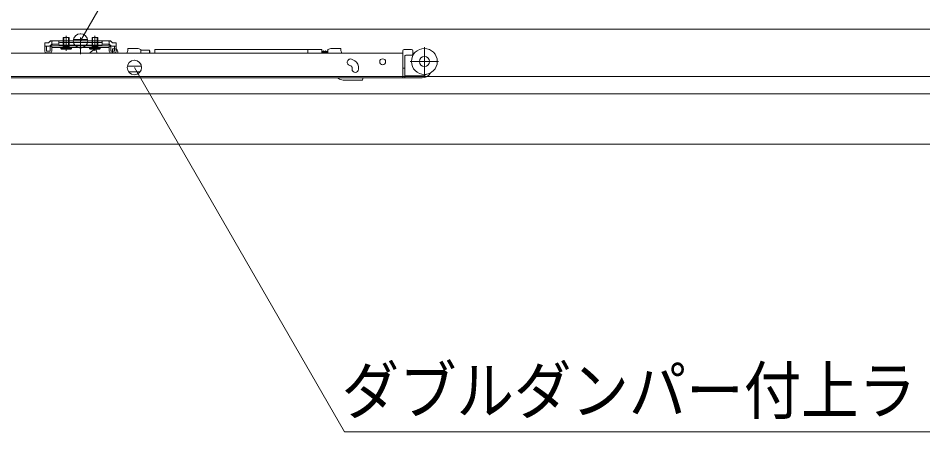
# Model space of a CAD drawing. Units: millimetres, scale not verified. Extents: x -6062 to 6062, y -3045 to 3045.
# Drawn here: x -3492 to -2863, y 120 to 408 of the extents above; entities that cross this region are included whole.
import ezdxf
from ezdxf.enums import TextEntityAlignment as Align

# ---------------------------------------------------------------- set-up
doc = ezdxf.new("R2010")
doc.units = ezdxf.units.MM
doc.header["$LTSCALE"] = 20
doc.layers.add('0-3_2寸法-3', color=7, linetype='Continuous', lineweight=9)
doc.layers.add('0-4_3一般', color=7, linetype='Continuous', lineweight=9)
doc.styles.add('ＭＳ ゴシック', font='')
doc.styles.get('ＭＳ ゴシック').set_extended_font_data('MS Gothic')

# ---------------------------------------------------------------- blocks, each defined once
blk = doc.blocks.new('グループ-6')
at = {"layer": '0-4_3一般'}
blk.add_line((13056.5, 8000), (-61863.5, 8000), dxfattribs=at)
blk = doc.blocks.new('グループ-7')
at = {"layer": '0-4_3一般'}
for p, q in [((-33718, 7808.1), (-33667.1, 7808.1)), ((-33718, 7808.1), (-33718, 7764.1)), ((-33652.5, 7822.6), (-33667.1, 7808.1)), ((-33639.1, 7836.1), (-33652.5, 7822.6)), ((-33620, 7836.1), (-33639.1, 7836.1)), ((-33620, 7836.1), (-33520, 7836.1)), ((-33600, 7836.1), (-33620, 7826.1)), ((-33620, 7790.1), (-33620, 7836.1)), ((-32920, 7836.1), (-33520, 7836.1)), ((-33520, 7836.1), (-33520, 7825.2)), ((-33520, 7815.2), (-33520, 7825.2)), ((-33520, 7815.2), (-33520, 7790.1)), ((-32930, 7815.2), (-33510, 7815.2)), ((-33460, 7882.1), (-33460, 7836.1)), ((-33380, 7882.1), (-33460, 7882.1)), ((-33460, 7836.1), (-33460, 7756.2)), ((-33452.4, 7882.1), (-33452.4, 7836.1)), ((-33452.4, 7836.1), (-33452.4, 7756.2)), ((-33420, 7699.1), (-33420, 7905.1)), ((-33420, 7867.1), (-33420, 7749.1)), ((-33387.6, 7836.1), (-33387.6, 7882.1)), ((-33387.6, 7756.2), (-33387.6, 7836.1)), ((-33380, 7836.1), (-33380, 7882.1)), ((-33380, 7756.2), (-33380, 7836.1)), ((-33220, 7884.2), (-33220, 7730.2)), ((-33220, 7651.9), (-33220, 7853.3)), ((-33060, 7836.1), (-33060, 7756.2)), ((-33052.4, 7882.1), (-33052.4, 7836.1)), ((-33052.4, 7836.1), (-33052.4, 7756.2)), ((-33020, 7699.1), (-33020, 7905.1)), ((-33020, 7867.1), (-33020, 7749.1)), ((-32987.6, 7836.1), (-32987.6, 7882.1)), ((-32987.6, 7756.2), (-32987.6, 7836.1)), ((-32980, 7836.1), (-32980, 7882.1)), ((-32980, 7756.2), (-32980, 7836.1)), ((-32920, 7825.2), (-32920, 7836.1)), ((-32920, 7836.1), (-32820, 7836.1)), ((-32820, 7826.1), (-32840, 7836.1)), ((-32800.9, 7836.1), (-32820, 7836.1)), ((-32820, 7836.1), (-32820, 7790.1)), ((-32800.9, 7836.1), (-32787.5, 7822.6)), ((-32772.9, 7808.1), (-32787.5, 7822.6)), ((-32772.9, 7808.1), (-32722, 7808.1)), ((-32722, 7764.1), (-32722, 7808.1)), ((-33718, 7764.1), (-33718, 7762.1)), ((-33694, 7762.1), (-33718, 7762.1)), ((-33718, 7762.1), (-33718, 7742.1)), ((-33667.1, 7762.1), (-33718, 7762.1)), ((-33718, 7742.1), (-33718, 7692.1)), ((-33694, 7742.1), (-33694, 7762.1)), ((-33648, 7762.1), (-33667.1, 7762.1)), ((-33648, 7762.1), (-33634.5, 7775.6)), ((-33644, 7742.1), (-33644, 7692.1)), ((-33634.5, 7775.6), (-33620, 7790.1)), ((-33600, 7790.1), (-33620, 7790.1)), ((-33620, 7780.1), (-33620, 7790.1)), ((-33600, 7790.1), (-33620, 7780.1)), ((-32820, 7766.1), (-33620, 7766.1)), ((-33620, 7766.1), (-33620, 7742.1)), ((-33620, 7742.1), (-33620, 7692.1)), ((-33520, 7790.1), (-33600, 7790.1)), ((-33520, 7790.1), (-33520, 7784.1)), ((-33510, 7774.1), (-32930, 7774.1)), ((-33460, 7756.2), (-33456.2, 7742.1)), ((-33456.2, 7742.1), (-33452.4, 7756.2)), ((-33420, 7713.6), (-33420, 7797.6)), ((-33383.8, 7742.1), (-33387.6, 7756.2)), ((-33380, 7756.2), (-33387.6, 7756.2)), ((-33383.8, 7742.1), (-33380, 7756.2)), ((-33095, 7742.1), (-32945, 7742.1)), ((-33095, 7732.1), (-33095, 7742.1)), ((-33085, 7722.1), (-33095, 7732.1)), ((-32945, 7732.1), (-33095, 7732.1)), ((-33017.1, 7726.5), (-33087.1, 7676.5)), ((-32955, 7722.1), (-33085, 7722.1)), ((-33042.8, 7758.9), (-33061, 7722.1)), ((-33060, 7756.2), (-33056.2, 7742.1)), ((-33052.4, 7756.2), (-33060, 7756.2)), ((-33056.2, 7742.1), (-33052.4, 7756.2)), ((-32987.6, 7756.2), (-33052.4, 7756.2)), ((-33020, 7771), (-33042.8, 7758.9)), ((-33020, 7713.6), (-33020, 7797.6)), ((-32997.2, 7758.9), (-33020, 7771)), ((-33014.6, 7726.5), (-33017.1, 7726.5)), ((-32989.8, 7665.9), (-33005, 7719.3)), ((-32979, 7722.1), (-32997.2, 7758.9)), ((-32980, 7756.2), (-32987.6, 7756.2)), ((-32983.8, 7742.1), (-32987.6, 7756.2)), ((-32983.8, 7742.1), (-32980, 7756.2)), ((-32945, 7732.1), (-32955, 7722.1)), ((-32945, 7742.1), (-32945, 7732.1)), ((-32840, 7790.1), (-32920, 7790.1)), ((-32920, 7784.1), (-32920, 7790.1)), ((-32820, 7780.1), (-32840, 7790.1)), ((-32820, 7790.1), (-32840, 7790.1)), ((-32820, 7790.1), (-32805.5, 7775.6)), ((-32820, 7790.1), (-32820, 7780.1)), ((-32820, 7766.1), (-32820, 7742.1)), ((-32792, 7762.1), (-32805.5, 7775.6)), ((-32796, 7692.1), (-32796, 7742.1)), ((-32796, 7692.1), (-32746, 7692.1)), ((-32792, 7762.1), (-32772.9, 7762.1)), ((-32777.1, 7716.5), (-32777.1, 7666.5)), ((-32737.9, 7726.5), (-32767.1, 7726.5)), ((-32722, 7762.1), (-32746, 7762.1)), ((-32746, 7762.1), (-32746, 7742.1)), ((-32746, 7692.1), (-32746, 7742.1)), ((-32722, 7742.1), (-32722, 7762.1)), ((-32722, 7692.1), (-32722, 7742.1)), ((-32709.8, 7707.1), (-32705.6, 7695.9)), ((-32705.6, 7695.9), (-32694.4, 7665.9)), ((-32560.1, 7713.9), (-32560.1, 7727.9)), ((-32420.1, 7727.9), (-32560.1, 7727.9)), ((-32420.1, 7727.9), (-32380.1, 7717.9)), ((-32380.1, 7705.9), (-32380.1, 7717.9)), ((-32380.1, 7705.9), (-32260.1, 7705.9)), ((-32380.1, 7705.9), (-32380.1, 7665.9)), ((-32260.1, 7705.9), (-32260.1, 7665.9)), ((-32255.1, 7690.9), (-32255.1, 7665.9)), ((-32185.7, 7715.9), (-30055.7, 7715.9)), ((-32185.7, 7715.9), (-32185.7, 7665.9)), ((-30055.7, 7716.9), (-29861.7, 7716.9)), ((-30055.7, 7716.9), (-30055.7, 7665.9)), ((-29861.7, 7665.9), (-29861.7, 7716.9)), ((-29861.6, 7686.9), (-29861.7, 7687.5)), ((-29598.5, 7713.9), (-29598.5, 7727.9)), ((-28736.1, 7697.9), (-28736.1, 7665.1)), ((-28716.1, 7717.9), (-28616.1, 7717.9)), ((-28596.1, 7697.9), (-28596.1, 7655.9)), ((-28436.1, 7747.9), (-28436.1, 7351.9)), ((-28736.1, 7665.9), (-34842.1, 7665.9)), ((-33694, 7668.1), (-33644, 7668.1)), ((-33087.1, 7676.5), (-33087.1, 7665.9)), ((-32796, 7668.1), (-32746, 7668.1)), ((-32777.1, 7665.9), (-32777.1, 7666.5)), ((-29841.7, 7670.9), (-29842.4, 7665.9)), ((-29814.7, 7670.9), (-29815.4, 7665.9)), ((-29787.7, 7670.9), (-29788.4, 7665.9)), ((-29449.8, 7581.5), (-29431.1, 7574.7)), ((-28736.1, 7659.9), (-28736.1, 7665.1)), ((-28736.1, 7481.9), (-28736.1, 7659.9)), ((-28706.1, 7475.9), (-28706.1, 7625.9)), ((-28696.1, 7635.9), (-28616.1, 7635.9)), ((-28594.2, 7635.9), (-28616.1, 7635.9)), ((-28596.1, 7665.9), (-28573.7, 7665.9)), ((-29461.8, 7490.1), (-29480.6, 7496.9)), ((-29442.1, 7462.4), (-29442.1, 7461.9)), ((-29442.1, 7461.9), (-29442.1, 7441.9)), ((-29353.7, 7481.4), (-29353.8, 7481.9)), ((-29352.1, 7441.9), (-29352.1, 7461.9)), ((-28736.1, 7470.1), (-28736.1, 7481.9)), ((-28736.1, 7470.1), (-28736.1, 7455.9)), ((-28736.1, 7455.9), (-28736.1, 7345.9)), ((-28736.1, 7455.9), (-28706.1, 7455.9)), ((-28706.1, 7455.9), (-28706.1, 7475.9)), ((-28706.1, 7345.9), (-28706.1, 7455.9)), ((-28634.1, 7549.9), (-28238.1, 7549.9)), ((-34842.1, 7321.9), (-28736.1, 7321.9)), ((-29630.1, 7313.8), (-29640.2, 7321.9)), ((-29292.7, 7301.9), (-29292.7, 7321.9)), ((-28736.1, 7345.9), (-28736.1, 7321.9)), ((-28736.1, 7321.9), (-28706.1, 7321.9)), ((-28706.1, 7321.9), (-28706.1, 7345.9)), ((-28466.1, 7321.9), (-28706.1, 7321.9)), ((-28696.1, 7351.9), (-28466.1, 7351.9)), ((-29302.7, 7291.9), (-29567.6, 7291.9)), ((-12320, 7100), (-36320, 7100)), ((-12640, 6400), (-36000, 6400))]:
    blk.add_line(p, q, dxfattribs=at)
for points in [[(-59990, 7340), (11350, 7340), (11350, 8000), (-59990, 8000)], [(-33495, 7732.1), (-33495, 7742.1), (-33345, 7742.1), (-33345, 7732.1)]]:
    blk.add_lwpolyline(points, close=True, dxfattribs=at)
for points in [[(-32980, 7882.1), (-33060, 7882.1), (-33060, 7836.1)], [(-32920, 7790.1), (-32920, 7815.2), (-32920, 7825.2)], [(-33694, 7742.1), (-33694, 7692.1), (-33644, 7692.1)], [(-32820, 7692.1), (-32820, 7742.1), (-33620, 7742.1)], [(-33345, 7732.1), (-33355, 7722.1), (-33485, 7722.1), (-33495, 7732.1)], [(-33379, 7722.1), (-33397.2, 7758.9), (-33420, 7771), (-33442.8, 7758.9), (-33461, 7722.1)], [(-33387.6, 7756.2), (-33452.4, 7756.2), (-33460, 7756.2)], [(-32722, 7764.1), (-32722, 7762.1), (-32772.9, 7762.1)], [(-29858, 7665.9), (-29858.1, 7666.4), (-29858.2, 7667), (-29858.3, 7667.5), (-29858.3, 7668.1), (-29858.4, 7668.6), (-29858.5, 7669.2), (-29858.6, 7669.7), (-29858.6, 7670.2), (-29858.7, 7670.8), (-29858.8, 7671.3), (-29858.9, 7671.9), (-29858.9, 7672.4), (-29859, 7672.9), (-29859.1, 7673.5), (-29859.2, 7674), (-29859.3, 7674.6), (-29859.3, 7675.1), (-29859.4, 7675.7), (-29859.5, 7676.2), (-29859.6, 7676.7), (-29859.6, 7677.3), (-29859.7, 7677.8), (-29859.8, 7678.4), (-29859.9, 7678.9), (-29860, 7679.4), (-29860.1, 7680), (-29860.2, 7680.5), (-29860.3, 7681.1), (-29860.4, 7681.6), (-29860.5, 7682.1), (-29860.6, 7682.7), (-29860.7, 7683.2), (-29860.8, 7683.7), (-29860.9, 7684.3), (-29861.1, 7684.8), (-29861.2, 7685.3), (-29861.3, 7685.9), (-29861.4, 7686.4), (-29861.6, 7686.9)], [(-29844.3, 7694.4), (-29844.9, 7693.6), (-29845.5, 7692.6), (-29846.2, 7691.4), (-29846.8, 7690.1), (-29847.4, 7688.9), (-29847.9, 7687.6), (-29848.4, 7686.5), (-29848.9, 7685.3), (-29849.3, 7684.2), (-29849.7, 7683.1), (-29850.1, 7682), (-29850.4, 7681), (-29850.6, 7680), (-29850.9, 7679), (-29851, 7678), (-29851.2, 7677.1), (-29851.3, 7676.2), (-29851.4, 7675.3), (-29851.5, 7674.5), (-29851.5, 7673.7), (-29851.6, 7672.9), (-29851.7, 7672.1), (-29851.8, 7671.3), (-29851.9, 7670.6), (-29851.9, 7669.8), (-29852, 7669.1), (-29852.1, 7668.4), (-29852.2, 7667.8), (-29852.3, 7667.1), (-29852.3, 7666.5), (-29852.4, 7665.9)], [(-29844.5, 7686.7), (-29844.6, 7686.7), (-29844.8, 7686.7), (-29844.9, 7686.7), (-29844.9, 7686.6), (-29845, 7686.6), (-29845, 7686.5), (-29845.1, 7686.3), (-29845.1, 7686.1), (-29845, 7686), (-29845, 7685.7), (-29844.9, 7685.5), (-29844.8, 7685.2), (-29844.7, 7684.9), (-29844.5, 7684.5), (-29844.4, 7684.2), (-29844.2, 7683.8), (-29844, 7683.4), (-29843.9, 7683), (-29843.7, 7682.6), (-29843.6, 7682.2), (-29843.5, 7681.8), (-29843.4, 7681.4), (-29843.3, 7681), (-29843.2, 7680.6), (-29843.1, 7680.2), (-29843, 7679.8), (-29842.9, 7679.4), (-29842.9, 7679), (-29842.8, 7678.6), (-29842.8, 7678.2), (-29842.7, 7677.8), (-29842.7, 7677.4), (-29842.6, 7677), (-29842.6, 7676.6), (-29842.6, 7676.2), (-29842.5, 7675.8), (-29842.4, 7675.4), (-29842.4, 7674.9), (-29842.3, 7674.5)], [(-29831, 7665.9), (-29831.1, 7666.5), (-29831.2, 7667.1), (-29831.3, 7667.8), (-29831.4, 7668.4), (-29831.4, 7669.1), (-29831.5, 7669.8), (-29831.6, 7670.6), (-29831.7, 7671.3), (-29831.7, 7672.1), (-29831.8, 7672.9), (-29831.9, 7673.7), (-29832, 7674.5), (-29832, 7675.4), (-29832.1, 7676.2), (-29832.2, 7677.1), (-29832.3, 7678), (-29832.5, 7679), (-29832.7, 7680), (-29833, 7681), (-29833.3, 7682), (-29833.6, 7683.1), (-29834, 7684.2), (-29834.4, 7685.3), (-29834.9, 7686.5), (-29835.4, 7687.7), (-29835.9, 7688.9), (-29836.5, 7690.1), (-29837.1, 7691.4), (-29837.8, 7692.6), (-29838.4, 7693.6), (-29839.1, 7694.4), (-29839.7, 7695.1), (-29840.4, 7695.5), (-29841, 7695.8), (-29841.7, 7695.9), (-29842.3, 7695.8), (-29843, 7695.5), (-29843.6, 7695.1), (-29844.3, 7694.4)], [(-29817.3, 7694.4), (-29817.9, 7693.6), (-29818.5, 7692.6), (-29819.2, 7691.4), (-29819.8, 7690.1), (-29820.4, 7688.9), (-29820.9, 7687.6), (-29821.4, 7686.5), (-29821.9, 7685.3), (-29822.3, 7684.2), (-29822.7, 7683.1), (-29823.1, 7682), (-29823.4, 7681), (-29823.6, 7680), (-29823.9, 7679), (-29824, 7678), (-29824.2, 7677.1), (-29824.3, 7676.2), (-29824.4, 7675.3), (-29824.5, 7674.5), (-29824.5, 7673.7), (-29824.6, 7672.9), (-29824.7, 7672.1), (-29824.8, 7671.3), (-29824.9, 7670.6), (-29825, 7669.8), (-29825, 7669.1), (-29825.1, 7668.4), (-29825.2, 7667.8), (-29825.3, 7667.1), (-29825.3, 7666.5), (-29825.4, 7665.9)], [(-29817.5, 7686.7), (-29817.6, 7686.7), (-29817.7, 7686.7), (-29817.9, 7686.7), (-29817.9, 7686.6), (-29818, 7686.6), (-29818, 7686.5), (-29818.1, 7686.3), (-29818.1, 7686.2), (-29818, 7686), (-29818, 7685.7), (-29817.9, 7685.5), (-29817.8, 7685.2), (-29817.7, 7684.9), (-29817.5, 7684.5), (-29817.4, 7684.2), (-29817.2, 7683.8), (-29817, 7683.4), (-29816.9, 7683), (-29816.7, 7682.6), (-29816.6, 7682.2), (-29816.5, 7681.8), (-29816.4, 7681.4), (-29816.3, 7681), (-29816.2, 7680.6), (-29816.1, 7680.2), (-29816, 7679.8), (-29815.9, 7679.4), (-29815.9, 7679), (-29815.8, 7678.6), (-29815.8, 7678.2), (-29815.7, 7677.8), (-29815.7, 7677.4), (-29815.6, 7677), (-29815.6, 7676.6), (-29815.6, 7676.2), (-29815.5, 7675.8), (-29815.4, 7675.4), (-29815.4, 7674.9), (-29815.3, 7674.5)], [(-29804, 7665.9), (-29804.1, 7666.5), (-29804.2, 7667.1), (-29804.3, 7667.8), (-29804.4, 7668.4), (-29804.4, 7669.1), (-29804.5, 7669.8), (-29804.6, 7670.6), (-29804.7, 7671.3), (-29804.7, 7672.1), (-29804.8, 7672.9), (-29804.9, 7673.7), (-29805, 7674.5), (-29805, 7675.4), (-29805.1, 7676.2), (-29805.2, 7677.1), (-29805.3, 7678), (-29805.5, 7679), (-29805.7, 7680), (-29806, 7681), (-29806.3, 7682), (-29806.6, 7683.1), (-29807, 7684.2), (-29807.4, 7685.3), (-29807.9, 7686.5), (-29808.4, 7687.7), (-29808.9, 7688.9), (-29809.5, 7690.1), (-29810.1, 7691.4), (-29810.8, 7692.6), (-29811.4, 7693.6), (-29812.1, 7694.4), (-29812.7, 7695.1), (-29813.4, 7695.5), (-29814, 7695.8), (-29814.7, 7695.9), (-29815.3, 7695.8), (-29816, 7695.5), (-29816.6, 7695.1), (-29817.3, 7694.4)], [(-29794, 7691.2), (-29794.3, 7690.3), (-29794.6, 7689.2), (-29794.8, 7688.1), (-29795, 7686.9), (-29795.3, 7685.8), (-29795.4, 7684.7), (-29795.6, 7683.6), (-29795.8, 7682.5), (-29796, 7681.5), (-29796.2, 7680.5), (-29796.3, 7679.6), (-29796.5, 7678.7), (-29796.6, 7677.8), (-29796.8, 7676.9), (-29796.9, 7676.1), (-29797, 7675.3), (-29797.1, 7674.6), (-29797.3, 7673.9), (-29797.4, 7673.2), (-29797.5, 7672.5), (-29797.6, 7671.8), (-29797.7, 7671.1), (-29797.8, 7670.5), (-29797.9, 7669.9), (-29798, 7669.2), (-29798, 7668.6), (-29798.1, 7668.1), (-29798.2, 7667.5), (-29798.3, 7666.9), (-29798.4, 7666.4), (-29798.4, 7665.9)], [(-29778.5, 7675.8), (-29778.6, 7676.3), (-29778.6, 7676.9), (-29778.7, 7677.4), (-29778.8, 7678), (-29778.8, 7678.7), (-29778.9, 7679.3), (-29779, 7680), (-29779, 7680.6), (-29779.1, 7681.4), (-29779.1, 7682.1), (-29779.2, 7682.9), (-29779.3, 7683.6), (-29779.3, 7684.5), (-29779.4, 7685.3), (-29779.5, 7686.1), (-29779.6, 7686.9), (-29779.8, 7687.7), (-29780.1, 7688.4), (-29780.4, 7689.1), (-29780.9, 7689.8), (-29781.3, 7690.4), (-29781.9, 7691), (-29782.5, 7691.5), (-29783.2, 7692.1), (-29783.9, 7692.6), (-29784.7, 7693), (-29785.6, 7693.5), (-29786.5, 7693.8), (-29787.5, 7694.2), (-29788.4, 7694.4), (-29789.2, 7694.5), (-29790, 7694.5), (-29790.7, 7694.3), (-29791.4, 7694.1), (-29792, 7693.7), (-29792.6, 7693.3), (-29793.1, 7692.7), (-29793.6, 7692), (-29794, 7691.2)], [(-29790.5, 7686.7), (-29790.6, 7686.7), (-29790.8, 7686.7), (-29790.9, 7686.7), (-29790.9, 7686.6), (-29791, 7686.6), (-29791, 7686.5), (-29791.1, 7686.3), (-29791.1, 7686.1), (-29791, 7686), (-29791, 7685.7), (-29790.9, 7685.5), (-29790.8, 7685.2), (-29790.7, 7684.9), (-29790.5, 7684.5), (-29790.4, 7684.2), (-29790.2, 7683.8), (-29790, 7683.4), (-29789.9, 7683), (-29789.7, 7682.6), (-29789.6, 7682.2), (-29789.5, 7681.8), (-29789.4, 7681.4), (-29789.3, 7681), (-29789.2, 7680.6), (-29789.1, 7680.2), (-29789, 7679.8), (-29788.9, 7679.4), (-29788.9, 7679), (-29788.8, 7678.6), (-29788.8, 7678.2), (-29788.7, 7677.8), (-29788.7, 7677.4), (-29788.6, 7677), (-29788.6, 7676.6), (-29788.6, 7676.2), (-29788.5, 7675.8), (-29788.4, 7675.4), (-29788.4, 7674.9), (-29788.3, 7674.5)], [(-29778.5, 7665.9), (-29778.5, 7717.9), (-29738.5, 7727.9), (-29598.5, 7727.9)], [(-29842.3, 7674.5), (-29842.3, 7674.1), (-29842.2, 7673.6), (-29842.1, 7673.2), (-29842.1, 7672.8), (-29842, 7672.3), (-29841.9, 7671.9), (-29841.9, 7671.4), (-29841.8, 7671), (-29841.7, 7670.6), (-29841.6, 7670.1), (-29841.6, 7669.7), (-29841.5, 7669.3), (-29841.5, 7668.9), (-29841.4, 7668.5), (-29841.3, 7668.1), (-29841.3, 7667.7), (-29841.2, 7667.4), (-29841.2, 7667), (-29841.1, 7666.6), (-29841.1, 7666.3), (-29841, 7665.9)], [(-29815.3, 7674.5), (-29815.3, 7674.1), (-29815.2, 7673.6), (-29815.1, 7673.2), (-29815.1, 7672.8), (-29815, 7672.3), (-29814.9, 7671.9), (-29814.9, 7671.4), (-29814.8, 7671), (-29814.7, 7670.6), (-29814.6, 7670.1), (-29814.6, 7669.7), (-29814.5, 7669.3), (-29814.5, 7668.9), (-29814.4, 7668.5), (-29814.3, 7668.1), (-29814.3, 7667.7), (-29814.2, 7667.4), (-29814.2, 7667), (-29814.1, 7666.6), (-29814.1, 7666.3), (-29814, 7665.9)], [(-29788.3, 7674.5), (-29788.3, 7674.1), (-29788.2, 7673.6), (-29788.1, 7673.2), (-29788.1, 7672.8), (-29788, 7672.3), (-29787.9, 7671.9), (-29787.9, 7671.4), (-29787.8, 7671), (-29787.7, 7670.6), (-29787.6, 7670.1), (-29787.6, 7669.7), (-29787.5, 7669.3), (-29787.5, 7668.9), (-29787.4, 7668.5), (-29787.3, 7668.1), (-29787.3, 7667.7), (-29787.2, 7667.4), (-29787.2, 7667), (-29787.1, 7666.6), (-29787.1, 7666.3), (-29787, 7665.9)], [(-29449.7, 7481.9), (-29449.4, 7481.5), (-29449.1, 7481), (-29448.8, 7480.6), (-29448.4, 7480.1), (-29448.1, 7479.7), (-29447.8, 7479.2), (-29447.5, 7478.8), (-29447.2, 7478.3), (-29447, 7477.9), (-29446.7, 7477.4), (-29446.4, 7476.9), (-29446.1, 7476.4), (-29445.9, 7476), (-29445.6, 7475.5), (-29445.4, 7475), (-29445.1, 7474.5), (-29444.9, 7474), (-29444.7, 7473.5), (-29444.5, 7473), (-29444.2, 7472.5), (-29444, 7472), (-29443.8, 7471.5), (-29443.7, 7470.9), (-29443.5, 7470.4), (-29443.3, 7469.9), (-29443.2, 7469.4), (-29443, 7468.9), (-29442.9, 7468.3), (-29442.8, 7467.8), (-29442.6, 7467.3), (-29442.5, 7466.8), (-29442.5, 7466.2), (-29442.4, 7465.7), (-29442.3, 7465.1), (-29442.2, 7464.6), (-29442.2, 7464.1), (-29442.2, 7463.5), (-29442.1, 7463), (-29442.1, 7462.4)], [(-29352.1, 7461.9), (-29352.1, 7462.4), (-29352.1, 7462.9), (-29352.1, 7463.4), (-29352.1, 7463.9), (-29352.1, 7464.4), (-29352.1, 7464.9), (-29352.1, 7465.4), (-29352.2, 7465.9), (-29352.2, 7466.4), (-29352.2, 7466.9), (-29352.2, 7467.4), (-29352.3, 7467.9), (-29352.3, 7468.4), (-29352.3, 7468.9), (-29352.3, 7469.4), (-29352.4, 7469.9), (-29352.4, 7470.4), (-29352.5, 7470.9), (-29352.5, 7471.4), (-29352.5, 7471.9), (-29352.6, 7472.4), (-29352.6, 7472.9), (-29352.7, 7473.4), (-29352.7, 7473.9), (-29352.8, 7474.4), (-29352.8, 7474.9), (-29352.9, 7475.4), (-29353, 7475.9), (-29353, 7476.4), (-29353.1, 7476.9), (-29353.1, 7477.4), (-29353.2, 7477.9), (-29353.3, 7478.4), (-29353.3, 7478.9), (-29353.4, 7479.4), (-29353.5, 7479.9), (-29353.5, 7480.4), (-29353.6, 7480.9), (-29353.7, 7481.4)]]:
    blk.add_lwpolyline(points, dxfattribs=at)
for centre, radius in [((-28436.1, 7549.9), 180), ((-29016.1, 7545.9), 41), ((-28436.1, 7549.9), 70)]:
    blk.add_circle(centre, radius, dxfattribs=at)
for centre, radius, start, end in [((-33620, 7790.1), 46, 90, 135), ((-33510, 7825.2), 10, 180, 270), ((-32930, 7825.2), 10, 270, 0), ((-32820, 7790.1), 46, 45, 90), ((-33694, 7692.1), 24, 180, 270), ((-33667.1, 7808.1), 46, 270, 315), ((-33620, 7742.1), 24, 90, 180), ((-33644, 7692.1), 24, 270, 0), ((-33510, 7784.1), 10, 180, 270), ((-33014.6, 7716.5), 10, 15.9454, 90), ((-32930, 7784.1), 10, 270, 0), ((-32820, 7742.1), 24, 0, 90), ((-32796, 7692.1), 24, 180, 270), ((-32772.9, 7808.1), 46, 225, 270), ((-32767.1, 7716.5), 10, 90, 180), ((-32746, 7692.1), 24, 270, 0), ((-32737.9, 7696.5), 30, 20.55605, 90), ((-32640.1, 7713.9), 80, 323.1301, 0), ((-32260.1, 7690.9), 5, 0, 90), ((-29518.5, 7713.9), 80, 180, 216.8699), ((-28716.1, 7697.9), 20, 90, 180), ((-28616.1, 7697.9), 20, 0, 90), ((-29465.2, 7539.2), 45, 70, 250), ((-29472.1, 7461.9), 120, 9.59407, 70), ((-28696.1, 7625.9), 10, 90, 180), ((-28616.1, 7655.9), 20, 270, 0), ((-29472.1, 7461.9), 30, 41.81031, 70), ((-29397.1, 7441.9), 45, 180, 0), ((-29567.6, 7391.9), 100, 231.34019, 270), ((-29302.7, 7301.9), 10, 270, 0), ((-28696.1, 7361.9), 10, 180, 270), ((-28466.1, 7451.9), 130, 270, 332.1733), ((-28466.1, 7451.9), 100, 270, 307.50397)]:
    blk.add_arc(centre, radius, start, end, dxfattribs=at)
blk = doc.blocks.new('グループ-8')
at = {"layer": '0-4_3一般'}
for name in ['グループ-6', 'グループ-7']:
    blk.add_blockref(name, (0, 0), dxfattribs=at)

msp = doc.modelspace()

# ---------------------------------------------------------------- linework, layer by layer
at = {"layer": '0-3_2寸法-3'}
for p, q in [((-3448.31, 396.8), (-3448.69, 396.8)), ((-3448.31, 396.8), (-3448.69, 396.8)), ((-3443.6, 392.8), (-3453.4, 392.8)), ((-3444.5, 388.8), (-3452.5, 388.8)), ((-3410.84, 378.29), (-3411.21, 378.29)), ((-3410.84, 378.29), (-3411.21, 378.29)), ((-3406.13, 374.29), (-3415.92, 374.29)), ((-3407.03, 370.29), (-3415.02, 370.29))]:
    msp.add_line(p, q, dxfattribs=at)
for points in [[(-3448.5, 391.8), (-3357.17, 550), (-2755.24, 550)], [(-2665.94, 120), (-3264.78, 120), (-3411.02, 373.3)]]:
    msp.add_lwpolyline(points, dxfattribs=at)
for centre in [(-3448.5, 391.8), (-3448.5, 391.8), (-3411.02, 373.3), (-3411.02, 373.3)]:
    msp.add_circle(centre, 5.01, dxfattribs=at)

# ---------------------------------------------------------------- block references
at = {"layer": '0-4_3一般', "xscale": 0.05, "yscale": 0.05}
msp.add_blockref('グループ-8', (-1787.5, 0), dxfattribs=at)

# ---------------------------------------------------------------- texts
at = {"layer": '0-3_2寸法-3', "style": 'ＭＳ ゴシック', "width": 0.9}
msp.add_text('ダブルダンパー付上ラ', height=32.55, dxfattribs=at).set_placement((-3266.88, 122.77), align=Align.BOTTOM_LEFT)

doc.saveas('drawing.dxf')
